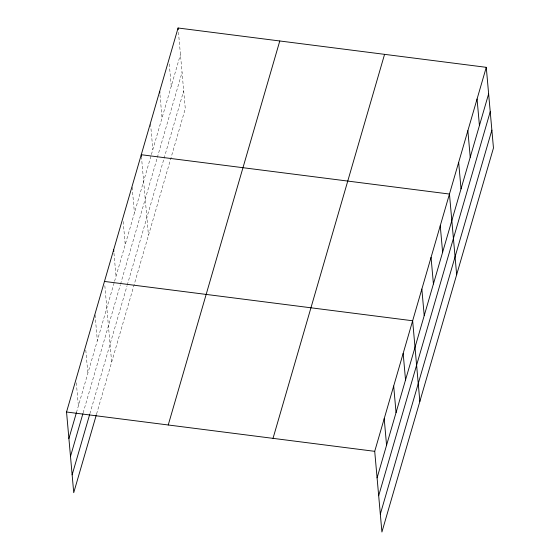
<?xml version="1.0" encoding="UTF-8"?>
<svg xmlns="http://www.w3.org/2000/svg" width="560" height="560" viewBox="0 0 560 560"><rect width="100%" height="100%" fill="white"/><g stroke="black" fill="none" stroke-linecap="round" stroke-linejoin="round"><path stroke-width="0.42" stroke-dasharray="2.8 2.1" d="M76.44 412.587L114.331 282.121M114.576 281.288L151.144 155.4M151.389 154.567L180.446 54.523M83.139 412.874L120.288 284.984M120.533 284.151L157.101 158.263M157.339 157.43L182.042 72.394M89.887 413.714L127.015 285.887M127.26 285.054L163.828 159.166M164.073 158.333L183.687 90.804M96.586 414.001L185.283 108.668L178.465 32.277M169.26 63.959L171.248 86.205M159.978 94.78L162.043 117.887M150.549 123.9L152.838 149.562M141.421 156.436L148.47 235.389M132.146 187.257L134.435 212.926M123.172 221.508L125.23 244.608M113.967 253.183L116.032 276.29M104.839 285.719L111.657 362.11M95.053 314.937L97.349 340.606M85.799 350.147L87.864 373.247M76.321 382.788L78.386 405.888"/><path stroke-width="0.84" d="M96.341 414.841L73.731 492.674L66.535 412.006L178.08 28L486.269 67.326L493.465 147.994L381.92 532L374.717 451.332L486.269 67.326M68.901 438.529L76.44 412.587M70.497 456.4L82.894 413.714M72.142 474.81L89.642 414.547M168.238 424.984L279.783 40.978M273.021 438.354L384.566 54.348M377.09 477.855L488.635 93.849M378.679 495.726L490.231 111.72M380.324 514.129L491.869 130.123M104.461 281.442L412.643 320.768L419.846 401.436M66.535 412.006L374.717 451.332M477.064 99.008L479.43 125.531M467.859 130.683L470.232 157.213M458.661 162.365L461.027 188.888M456.659 274.715L449.456 194.047L141.267 154.721L141.421 156.436M440.251 225.729L442.624 252.252M431.053 257.411L433.419 283.934M421.848 289.086L424.214 315.616M403.165 353.409L405.531 379.932M393.68 386.05L396.053 412.573M384.202 418.691L386.568 445.214M178.08 28L178.234 29.708M159.677 91.364L159.831 93.072M113.659 249.767L113.813 251.475"/></g></svg>
